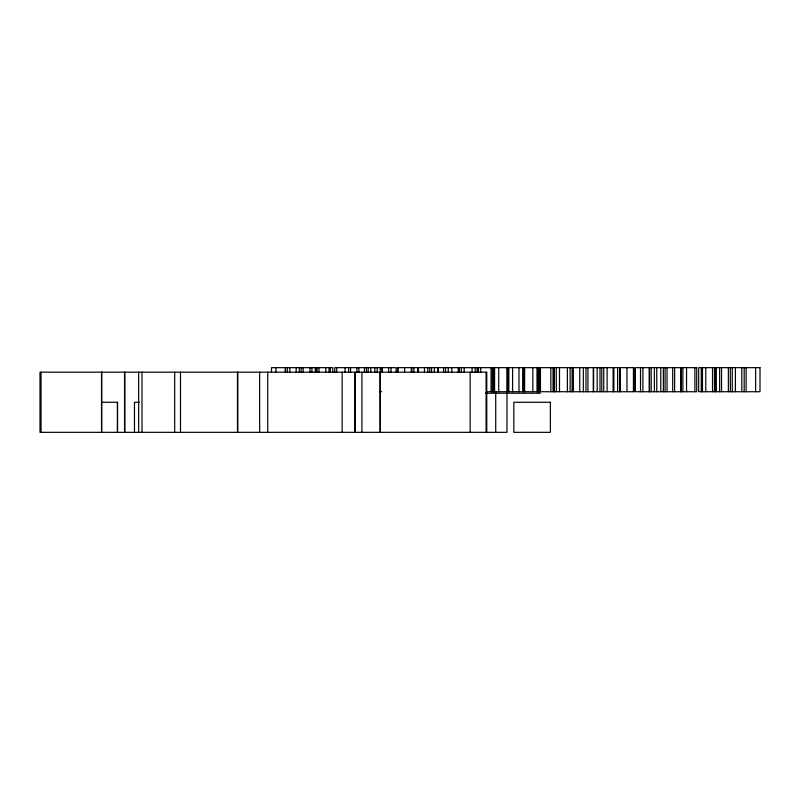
<?xml version="1.0" encoding="UTF-8"?>
<svg xmlns="http://www.w3.org/2000/svg" width="800" height="800" viewBox="0 0 800 800"><rect width="100%" height="100%" fill="white"/><g stroke="black" fill="none" stroke-linecap="round" stroke-linejoin="round"><path stroke-width="1.2" d="M379.44 391.73L381.75 391.73M486.41 391.73L634.12 391.73L634.12 367.67L397.46 367.67L397.46 372.48M485.46 393.23L540.38 393.23M101.69 402.26L117.58 402.26L117.58 432.33M139.26 402.26L134.47 402.26L134.47 432.33M755.65 367.67L755.65 391.73M746.12 367.67L746.15 391.73M744.18 367.67L744.18 391.73M741.8 367.67L741.8 391.73M735.4 367.67L735.4 391.73M732.26 367.67L732.26 391.73M730.32 367.67L730.32 391.73M728.36 367.67L728.36 391.73M721.54 367.67L721.54 391.73M719.64 367.67L719.64 391.73M716.33 367.67L716.33 391.73M715.14 367.67L715.14 391.73M714.5 367.67L714.5 391.73M712.53 367.67L712.53 391.73M705.79 367.67L705.79 391.73M702.48 367.67L702.48 391.73M701.29 367.67L701.29 391.73M694.89 367.67L694.89 391.73M686.55 367.67L686.55 391.73M682.86 367.67L682.86 391.73M681.03 367.67L681.03 391.73M680.89 367.67L680.89 391.73M674.63 367.67L674.63 391.73M672.69 367.67L672.69 391.73M667.04 367.67L667.04 391.73M665.07 367.67L665.07 391.73M663.38 367.67L663.38 391.73M660.78 367.67L660.78 391.73M656.76 367.67L656.76 391.73M654.37 367.67L654.37 391.73M651.21 367.67L651.21 391.73M649.52 367.67L649.52 391.73M649.25 367.67L649.25 391.73M642.9 367.67L642.9 391.73M640.52 367.67L640.52 391.73M633.43 367.67L633.43 391.73M626.97 367.67L626.97 391.73M620.26 367.67L620.26 391.73M619.57 367.67L619.57 391.73M617.6 367.67L617.6 391.73M613.86 367.67L613.86 391.73M613.12 367.67L613.12 391.73M607.11 367.67L607.11 391.73M603.75 367.67L603.75 391.73M601.78 367.67L601.78 391.73M600.01 367.67L600.01 391.73M597.18 367.67L597.18 391.73M593.61 367.67L593.61 391.73M593.26 367.67L593.26 391.73M587.93 367.67L587.93 391.73M585.96 367.67L585.96 391.73M583.33 367.67L583.33 391.73M579.75 367.67L579.75 391.73M573.35 367.67L573.35 391.73M572.11 367.67L572.11 391.73M570.14 367.67L570.14 391.73M567.4 367.67L567.4 391.73M559.5 367.67L559.5 391.73M556.28 367.67L556.28 391.73M554.32 367.67L554.32 391.73M553.54 367.67L553.54 391.73M553.1 367.67L553.1 391.73M550.85 367.67L550.85 391.73M540.46 367.67L540.46 391.73M539.24 367.67L539.24 391.73M538.49 367.67L538.49 391.73M537.61 367.67L537.61 391.73M536.99 367.67L536.99 391.73M532.84 367.67L532.84 391.73M524.64 367.67L524.64 391.73M523.75 367.67L523.75 391.73M522.67 367.67L522.67 391.73M518.99 367.67L518.99 391.73M512.59 367.67L512.59 391.73M508.82 367.67L508.82 391.73M507.82 367.67L507.82 391.73M506.98 391.82L506.98 432.33L40 432.33L40 372.18L486.76 372.18L486.76 432.33M506.85 367.67L506.85 391.73M498.73 367.67L498.73 391.73M495.72 391.82L495.72 432.33M494.58 367.67L494.58 391.73M493.97 367.67L493.97 391.73M493 367.67L493 391.73M492.33 367.67L492.33 391.73M491.03 367.67L491.03 391.73M486.09 372.18L486.09 432.33M480.73 367.67L480.73 372.48M478.48 367.67L478.48 372.48M478.03 367.67L478.03 372.48M477.17 367.67L477.17 372.48M475.21 367.67L475.21 372.48M472.08 367.67L472.08 372.48M470.14 372.18L470.14 432.33M464.18 367.67L464.18 372.48M461.35 367.67L461.35 372.48M459.39 367.67L459.39 372.48M458.22 367.67L458.22 372.48M451.82 367.67L451.82 372.48M448.25 367.67L448.25 372.48M445.53 367.67L445.53 372.48M443.56 367.67L443.56 372.48M438.32 367.67L438.32 372.48M437.97 367.67L437.97 372.48M434.39 367.67L434.39 372.48M431.57 367.67L431.57 372.48M429.71 367.67L429.71 372.48M427.74 367.67L427.74 372.48M424.46 367.67L424.46 372.48M418.46 367.67L418.46 372.48M417.71 367.67L417.71 372.48M413.89 367.67L413.89 372.48M411.92 367.67L411.92 372.48M411.31 367.67L411.31 372.48M404.61 367.67L404.61 372.48M398.07 367.67L398.07 372.48M396.1 372.48L396.1 367.67L334.78 367.67L334.78 372.48M391.06 367.67L391.06 372.48M388.67 367.67L388.67 372.48M382.24 367.67L382.24 372.48M382.05 367.67L382.05 372.48M380.28 367.67L380.41 432.33M380.03 372.18L380.03 432.33M377.2 367.67L377.2 372.48M374.82 367.67L374.82 372.48M370.8 367.67L370.8 372.48M368.2 367.67L368.2 372.48M366.42 367.67L366.42 372.48M364.45 367.67L364.45 372.48M361.92 372.18L361.92 432.33M358.89 367.67L358.89 372.48M356.95 367.67L356.95 372.48M350.55 367.67L350.6 372.48M348.63 367.67L348.63 372.48M345.03 367.67L345.03 372.48M342.14 372.18L342.14 432.33M336.69 367.67L336.69 372.48M332.81 372.48L332.81 367.67L271.49 367.67L271.49 372.48M330.29 367.67L330.29 372.48M329.1 367.67L329.1 372.48M325.79 367.67L325.79 372.48M318.96 367.67L318.96 372.48M316.99 367.67L316.99 372.48M316.44 367.67L316.44 372.48M315.24 367.67L315.24 372.48M311.93 367.67L311.93 372.48M310.03 367.67L310.03 372.48M303.13 367.67L303.13 372.48M301.17 367.67L301.17 372.48M299.31 367.67L299.31 372.48M296.18 367.67L296.18 372.48M289.78 367.67L289.78 372.48M287.31 367.67L287.31 372.48M285.46 367.67L285.46 372.48M285.35 367.67L285.35 372.48M275.92 367.67L275.92 372.48M267.74 372.18L267.74 432.33M259.65 372.18L259.65 432.33M237.77 372.18L237.77 432.33M237.48 372.18L237.48 432.33M180.5 372.18L180.5 432.33M174.69 372.18L174.69 432.33M142 372.18L142 432.33M138.68 372.18L138.68 432.33M124.8 372.18L124.8 432.33M124.55 372.18L124.55 432.33M117.38 402.26L117.38 432.33M101.7 372.18L101.7 432.33M101.52 372.18L101.52 432.33M41.03 372.18L41.03 432.33M696.71 367.67L635.39 367.67L635.39 391.73L696.71 391.73L696.71 367.67M760 367.67L698.68 367.67L698.68 391.73L760 391.73L760 367.67M550.38 402.26L513.82 402.26L513.82 432.33L550.38 432.33L550.38 402.26M355.12 432.33L355.12 372.18L355.1 432.33"/></g></svg>
